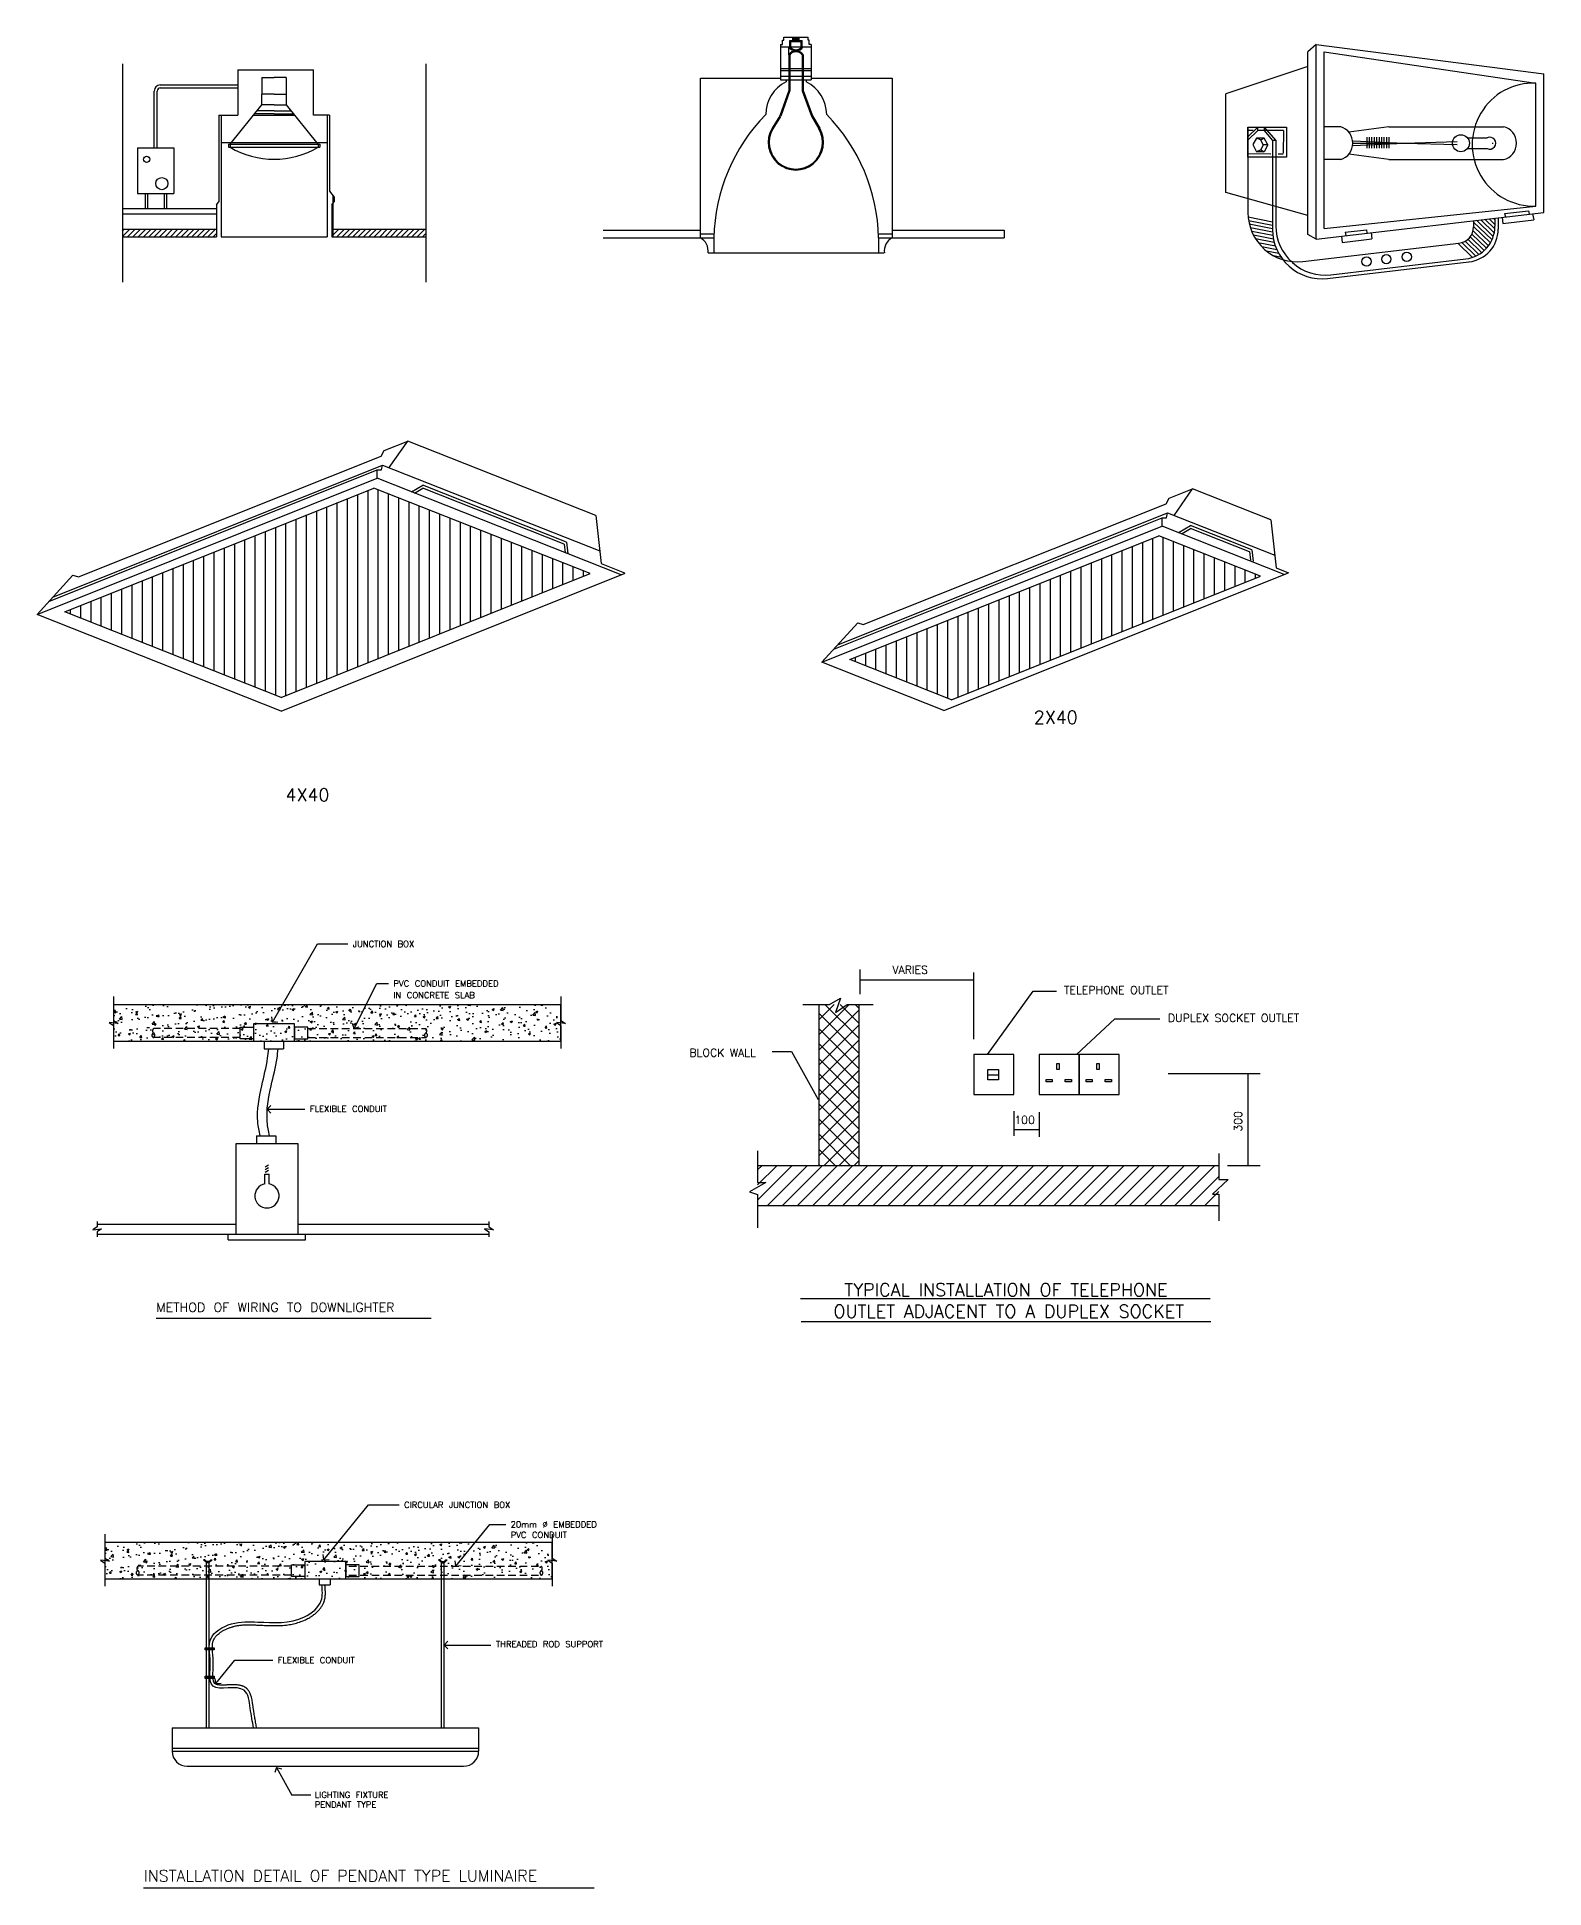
# Model space of a CAD drawing. Extents: x -199482 to -112389, y 75790 to 136754.
# Drawn here: x -199482 to -149841, y 75790 to 136754 of the extents above; entities that cross this region are included whole.
import ezdxf
from ezdxf.enums import TextEntityAlignment as Align

# ---------------------------------------------------------------- set-up
doc = ezdxf.new("R2010")
doc.units = 0
doc.header["$LTSCALE"] = 1000
doc.header["$MEASUREMENT"] = 0
doc.linetypes.add('HIDDEN', pattern=[0.375, 0.25, -0.125])
doc.linetypes.add('USTATION2', pattern=[1, 0.75, -0.25])
doc.layers.get('0').update_dxf_attribs({"linetype": 'CONTINUOUS'})
for name, color, linetype in [('BORDER', 4, 'CONTINUOUS'), ('DOOR-NO', 5, 'CONTINUOUS'), ('LIGH', 3, 'CONTINUOUS')]:
    doc.layers.add(name, color=color, linetype=linetype)
doc.styles.add('ROMANS', font='ROMANS.shx', dxfattribs={"height": 200})
doc.styles.get("Standard").update_dxf_attribs({"font": 'TXT.shx', "height": 200})

# ---------------------------------------------------------------- blocks, each defined once
blk = doc.blocks.new('*X2')
at = {"color": 0}
for p, q in [((61.25, 37.208), (61.492, 37.45)), ((61.25, 37.385), (61.315, 37.45)), ((61.418, 37.2), (61.668, 37.45)), ((61.595, 37.2), (61.845, 37.45)), ((61.772, 37.2), (62.022, 37.45)), ((61.949, 37.2), (62.199, 37.45)), ((62.126, 37.2), (62.376, 37.45)), ((62.302, 37.2), (62.552, 37.45)), ((62.479, 37.2), (62.729, 37.45)), ((62.656, 37.2), (62.906, 37.45)), ((62.833, 37.2), (63.083, 37.45)), ((63.009, 37.2), (63.259, 37.45)), ((63.186, 37.2), (63.436, 37.45)), ((63.363, 37.2), (63.613, 37.45)), ((63.54, 37.2), (63.79, 37.45)), ((63.717, 37.2), (63.967, 37.45)), ((63.893, 37.2), (64.143, 37.45)), ((64.07, 37.2), (64.32, 37.45)), ((64.247, 37.2), (64.35, 37.303))]:
    blk.add_line(p, q, dxfattribs=at)
blk = doc.blocks.new('*X1')
at = {"color": 0}
for p, q in [((68.188, 37.252), (68.386, 37.45)), ((68.188, 37.428), (68.209, 37.45)), ((68.313, 37.2), (68.563, 37.45)), ((68.489, 37.2), (68.739, 37.45)), ((68.666, 37.2), (68.916, 37.45)), ((68.843, 37.2), (69.093, 37.45)), ((69.02, 37.2), (69.27, 37.45)), ((69.197, 37.2), (69.447, 37.45)), ((69.373, 37.2), (69.623, 37.45)), ((69.55, 37.2), (69.8, 37.45)), ((69.727, 37.2), (69.977, 37.45)), ((69.904, 37.2), (70.154, 37.45)), ((70.08, 37.2), (70.33, 37.45)), ((70.257, 37.2), (70.507, 37.45)), ((70.434, 37.2), (70.684, 37.45)), ((70.611, 37.2), (70.861, 37.45)), ((70.788, 37.2), (71.038, 37.45)), ((70.964, 37.2), (71.214, 37.45)), ((71.141, 37.2), (71.25, 37.309))]:
    blk.add_line(p, q, dxfattribs=at)

msp = doc.modelspace()

# ---------------------------------------------------------------- hatches: boundary and pattern name
at = {"layer": 'DOOR-NO'}
h = msp.add_hatch(dxfattribs=at)
h.set_pattern_fill('AR-CONC', color=11, scale=100, style=0)
h.set_pattern_definition([(50, (-48209, -1640), (717.2602, -62.7521), [75, -825]), (355, (-48209, -1640), (-138.7513, 752.192), [60, -660]), (100.4514, (-48149.25, -1645.25), (578.5094, 689.4395), [63.7402, -701.142]), (46.1842, (-48209, -1440), (1067.241, -165.519), [112.5, -1237.5]), (96.6356, (-48120.1, -1453.8), (934.663, 974.118), [95.61, -1051.713]), (351.1842, (-48209, -1440), (934.662, 974.1186), [90, -990]), (21, (-48109, -1490), (596.907, -402.6189), [75, -825]), (326, (-48109, -1490), (243.3153, 725.15), [60, -660]), (71.4514, (-48059.3, -1523.6), (840.2226, 322.5305), [63.7402, -701.142]), (37.5, (-48209.02, -1640.02), (12.15986, 332.89385), [0, -652, 0, -670, 0, -662.5]), (7.5, (-48209.02, -1640.02), (263.06954, 394.4117), [0, -382, 0, -637, 0, -252.5]), (327.5, (-48432.02, -1640.02), (533.82244, -22.55487), [0, -250, 0, -780, 0, -1035]), (317.5, (-48532, -1640), (583.1862, 100.105), [0, -325, 0, -518, 0, -735])])
h.paths.add_polyline_path([(-182224, 104881), (-196960, 104881), (-196960, 103678), (-182224, 103678)])
h = msp.add_hatch(dxfattribs=at)
h.set_pattern_fill('AR-CONC', color=11, scale=100, style=0)
h.set_pattern_definition([(50, (-48495.13, -19348.7), (717.2602, -62.7521), [75, -825]), (355, (-48495.1, -19348.7), (-138.7513, 752.192), [60, -660]), (100.4514, (-48435.36, -19353.9), (578.5094, 689.4395), [63.7402, -701.142]), (46.1842, (-48495.1, -19148.7), (1067.241, -165.519), [112.5, -1237.5]), (96.6356, (-48406.2, -19162.5), (934.663, 974.118), [95.61, -1051.713]), (351.1842, (-48495.1, -19148.7), (934.662, 974.1186), [90, -990]), (21, (-48395.13, -19198.7), (596.907, -402.6189), [75, -825]), (326, (-48395.1, -19198.7), (243.3153, 725.15), [60, -660]), (71.4514, (-48345.4, -19232.25), (840.2226, 322.5305), [63.7402, -701.142]), (37.5, (-48495.13, -19348.7), (12.15986, 332.89385), [0, -652, 0, -670, 0, -662.5]), (7.5, (-48495.13, -19348.7), (263.06954, 394.4117), [0, -382, 0, -637, 0, -252.5]), (327.5, (-48718.13, -19348.7), (533.82244, -22.55487), [0, -250, 0, -780, 0, -1035]), (317.5, (-48818.13, -19348.7), (583.1862, 100.105), [0, -325, 0, -518, 0, -735])])
h.paths.add_polyline_path([(-182510, 87172), (-197246, 87172), (-197246, 85970), (-182510, 85970)])

# ---------------------------------------------------------------- linework, layer by layer
at = {"layer": 'BORDER'}
for p, q in [((-193942, 83665), (-193651, 83665)), ((-193942, 82726), (-193651, 82726))]:
    msp.add_line(p, q, dxfattribs=at)
for points in [[(-193942, 83700), (-193651, 83700), (-193651, 83631), (-193941, 83631)], [(-193942, 82761), (-193651, 82761), (-193651, 82692), (-193941, 82692)]]:
    msp.add_lwpolyline(points, close=True, dxfattribs=at)
at = {"layer": 'BORDER', "color": 3}
for points, knots in [([(-192132, 100566), (-192167, 100717), (-192270, 101262), (-192114, 102133), (-191901, 102915), (-191860, 103325), (-191851, 103428)], [1102.685337, 1102.685337, 1102.685337, 1102.685337, 1567.291334, 2765.832687, 3693.029636, 4002.041613, 4002.041613, 4002.041613, 4002.041613]), ([(-191821, 100566), (-191856, 100717), (-191959, 101262), (-191803, 102133), (-191590, 102915), (-191549, 103325), (-191540, 103428)], [1102.685337, 1102.685337, 1102.685337, 1102.685337, 1567.291334, 2765.832687, 3693.029636, 4002.041613, 4002.041613, 4002.041613, 4002.041613]), ([(-192251, 81084), (-192261, 81139), (-192271, 81194), (-192292, 81305), (-192302, 81362), (-192321, 81476), (-192331, 81534), (-192342, 81612), (-192345, 81629), (-192349, 81657), (-192351, 81669), (-192354, 81690), (-192355, 81699), (-192357, 81714), (-192358, 81720), (-192360, 81733), (-192361, 81742), (-192363, 81760), (-192364, 81768), (-192368, 81795), (-192370, 81813), (-192376, 81857), (-192380, 81884), (-192389, 81938), (-192393, 81965), (-192404, 82019), (-192410, 82045), (-192423, 82092), (-192429, 82113), (-192443, 82154), (-192450, 82174), (-192466, 82210), (-192473, 82226), (-192490, 82257), (-192499, 82272), (-192517, 82298), (-192526, 82310), (-192545, 82332), (-192556, 82343), (-192571, 82358), (-192576, 82363), (-192587, 82372), (-192592, 82376), (-192599, 82382), (-192601, 82383), (-192605, 82386), (-192607, 82388), (-192614, 82392), (-192618, 82395), (-192630, 82403), (-192639, 82408), (-192661, 82420), (-192674, 82426), (-192701, 82437), (-192714, 82442), (-192742, 82451), (-192756, 82455), (-192784, 82462), (-192798, 82465), (-192827, 82470), (-192841, 82472), (-192878, 82476), (-192900, 82478), (-192944, 82481), (-192967, 82482), (-193012, 82483), (-193035, 82482), (-193080, 82482), (-193102, 82481), (-193147, 82479), (-193169, 82478), (-193213, 82476), (-193235, 82475), (-193278, 82474), (-193299, 82473), (-193340, 82472), (-193360, 82471), (-193398, 82471), (-193417, 82472), (-193453, 82473), (-193470, 82475), (-193499, 82478), (-193511, 82479), (-193534, 82483), (-193544, 82486), (-193562, 82490), (-193569, 82492), (-193583, 82497), (-193589, 82500), (-193599, 82505), (-193603, 82507), (-193611, 82512), (-193614, 82514), (-193618, 82517), (-193619, 82517), (-193620, 82519), (-193621, 82519), (-193622, 82520), (-193623, 82521), (-193625, 82523), (-193626, 82524), (-193630, 82528), (-193632, 82531), (-193637, 82537), (-193640, 82541), (-193645, 82549), (-193647, 82553), (-193652, 82562), (-193654, 82567), (-193659, 82578), (-193661, 82583), (-193665, 82595), (-193667, 82602), (-193671, 82619), (-193673, 82630), (-193678, 82654), (-193679, 82666), (-193682, 82692), (-193684, 82706), (-193685, 82735), (-193686, 82750), (-193687, 82780), (-193687, 82796), (-193687, 82837), (-193687, 82862), (-193685, 82914), (-193684, 82941), (-193682, 82995), (-193681, 83022), (-193679, 83078), (-193678, 83106), (-193676, 83163), (-193676, 83191), (-193676, 83229), (-193676, 83238), (-193677, 83257), (-193677, 83267), (-193678, 83295), (-193679, 83313), (-193682, 83368), (-193685, 83404), (-193690, 83472), (-193693, 83506), (-193699, 83571), (-193701, 83602), (-193705, 83657), (-193706, 83682), (-193707, 83729), (-193706, 83752), (-193705, 83791), (-193703, 83809), (-193699, 83842), (-193697, 83858), (-193690, 83889), (-193686, 83904), (-193680, 83924), (-193678, 83929), (-193674, 83939), (-193672, 83944), (-193669, 83952), (-193668, 83954), (-193666, 83958), (-193665, 83961), (-193662, 83967), (-193660, 83972), (-193653, 83985), (-193648, 83994), (-193634, 84018), (-193624, 84033), (-193601, 84062), (-193589, 84077), (-193562, 84105), (-193548, 84119), (-193518, 84147), (-193502, 84161), (-193468, 84187), (-193451, 84200), (-193405, 84232), (-193376, 84250), (-193315, 84284), (-193284, 84300), (-193220, 84330), (-193187, 84344), (-193122, 84369), (-193088, 84380), (-193043, 84394), (-193030, 84397), (-193005, 84404), (-192993, 84407), (-192956, 84417), (-192931, 84422), (-192861, 84435), (-192816, 84442), (-192726, 84452), (-192680, 84455), (-192590, 84459), (-192544, 84460), (-192452, 84459), (-192406, 84458), (-192313, 84455), (-192266, 84452), (-192199, 84449), (-192180, 84448), (-192142, 84446), (-192123, 84445), (-192065, 84442), (-192026, 84440), (-191909, 84435), (-191830, 84432), (-191670, 84429), (-191590, 84430), (-191430, 84436), (-191349, 84442), (-191205, 84459), (-191141, 84469), (-191013, 84495), (-190949, 84511), (-190823, 84549), (-190760, 84572), (-190677, 84608), (-190657, 84617), (-190614, 84638), (-190590, 84650), (-190543, 84675), (-190520, 84688), (-190460, 84724), (-190423, 84748), (-190352, 84799), (-190318, 84826), (-190253, 84883), (-190222, 84913), (-190172, 84969), (-190151, 84994), (-190114, 85046), (-190096, 85073), (-190065, 85129), (-190051, 85158), (-190034, 85198), (-190030, 85208), (-190025, 85224), (-190023, 85229), (-190020, 85239), (-190018, 85244), (-190014, 85259), (-190011, 85270), (-190003, 85303), (-189998, 85326), (-189991, 85373), (-189988, 85396), (-189985, 85442), (-189983, 85466), (-189983, 85512), (-189983, 85535), (-189984, 85581), (-189985, 85604), (-189988, 85659), (-189990, 85690), (-189995, 85742), (-189997, 85763), (-189998, 85783)], [0, 0, 0, 0, 176.751901, 176.751901, 353.503802, 353.503802, 530.255703, 530.255703, 580.334815, 580.334815, 612.895756, 612.895756, 640.293756, 640.293756, 655.044846, 655.044846, 679.136373, 679.136373, 703.227899, 703.227899, 751.410952, 751.410952, 822.07088, 822.07088, 892.730809, 892.730809, 963.390738, 963.390738, 1019.757186, 1019.757186, 1076.123635, 1076.123635, 1121.728136, 1121.728136, 1167.332637, 1167.332637, 1205.171382, 1205.171382, 1243.010127, 1243.010127, 1260.103682, 1260.103682, 1276.677244, 1276.677244, 1282.969067, 1282.969067, 1289.26089, 1289.26089, 1301.844537, 1301.844537, 1327.011829, 1327.011829, 1364.145237, 1364.145237, 1401.278645, 1401.278645, 1438.412053, 1438.412053, 1475.545461, 1475.545461, 1512.678869, 1512.678869, 1569.233576, 1569.233576, 1625.788282, 1625.788282, 1682.342989, 1682.342989, 1738.897696, 1738.897696, 1795.452403, 1795.452403, 1852.007109, 1852.007109, 1908.561816, 1908.561816, 1965.116523, 1965.116523, 2021.671229, 2021.671229, 2078.225936, 2078.225936, 2123.689457, 2123.689457, 2169.152978, 2169.152978, 2205.919729, 2205.919729, 2242.686481, 2242.686481, 2273.075056, 2273.075056, 2303.463631, 2303.463631, 2311.188759, 2311.188759, 2318.170369, 2318.170369, 2325.151979, 2325.151979, 2339.1152, 2339.1152, 2369.345451, 2369.345451, 2399.575703, 2399.575703, 2429.805955, 2429.805955, 2460.036206, 2460.036206, 2490.266458, 2490.266458, 2520.49671, 2520.49671, 2566.38835, 2566.38835, 2612.27999, 2612.27999, 2658.171629, 2658.171629, 2704.063269, 2704.063269, 2749.954909, 2749.954909, 2819.34189, 2819.34189, 2888.728871, 2888.728871, 2958.115851, 2958.115851, 3027.502832, 3027.502832, 3096.889813, 3096.889813, 3120.268431, 3120.268431, 3143.647048, 3143.647048, 3190.404283, 3190.404283, 3283.918753, 3283.918753, 3377.433222, 3377.433222, 3470.947692, 3470.947692, 3548.954135, 3548.954135, 3626.960578, 3626.960578, 3690.76005, 3690.76005, 3754.559522, 3754.559522, 3818.358995, 3818.358995, 3841.185893, 3841.185893, 3864.046138, 3864.046138, 3874.324134, 3874.324134, 3884.60213, 3884.60213, 3905.158123, 3905.158123, 3946.270108, 3946.270108, 4015.063769, 4015.063769, 4083.857431, 4083.857431, 4152.651093, 4152.651093, 4221.444755, 4221.444755, 4290.238417, 4290.238417, 4394.150068, 4394.150068, 4498.061718, 4498.061718, 4601.973369, 4601.973369, 4705.88502, 4705.88502, 4745.344366, 4745.344366, 4784.803712, 4784.803712, 4863.722405, 4863.722405, 5006.857723, 5006.857723, 5149.993042, 5149.993042, 5293.128361, 5293.128361, 5436.26368, 5436.26368, 5579.398998, 5579.398998, 5636.72629, 5636.72629, 5694.053581, 5694.053581, 5808.708163, 5808.708163, 6041.118854, 6041.118854, 6273.529544, 6273.529544, 6505.940235, 6505.940235, 6691.105946, 6691.105946, 6876.271657, 6876.271657, 7061.437368, 7061.437368, 7121.041383, 7121.041383, 7191.781571, 7191.781571, 7262.52176, 7262.52176, 7377.341851, 7377.341851, 7492.161942, 7492.161942, 7606.982033, 7606.982033, 7692.688331, 7692.688331, 7778.394629, 7778.394629, 7864.100927, 7864.100927, 7893.748591, 7893.748591, 7907.942627, 7907.942627, 7922.136664, 7922.136664, 7950.524737, 7950.524737, 8014.475788, 8014.475788, 8078.426839, 8078.426839, 8142.377889, 8142.377889, 8206.32894, 8206.32894, 8270.279991, 8270.279991, 8359.011261, 8359.011261, 8417.693089, 8417.693089, 8417.693089, 8417.693089])]:
    msp.add_open_spline(points, degree=3, knots=knots, dxfattribs=at)
msp.add_spline([(-192349, 81066), (-192458, 81712), (-192659, 82302), (-193683, 82441), (-193776, 83232), (-193761, 83991), (-193078, 84488), (-192209, 84550), (-190673, 84720), (-190119, 85259), (-190098, 85774)], degree=3, dxfattribs=at)
at = {"layer": 'DOOR-NO', "color": 11}
for p, q in [((-195031, 80398), (-184934, 80398)), ((-195031, 80298), (-184934, 80298))]:
    msp.add_line(p, q, dxfattribs=at)
at = {"layer": 'LIGH', "color": 4, "linetype": 'Continuous'}
for p, q in [((-174923, 136649), (-174883, 136649)), ((-174923, 136512), (-174923, 136649)), ((-174883, 136649), (-174883, 136754)), ((-174883, 136754), (-174083, 136754)), ((-174686, 136436), (-174686, 136640)), ((-174686, 136640), (-174280, 136640)), ((-174655, 136436), (-174655, 136608)), ((-174655, 136608), (-174312, 136608)), ((-174588, 136640), (-174588, 136715)), ((-174588, 136715), (-174380, 136715)), ((-174556, 136640), (-174556, 136683)), ((-174556, 136683), (-174412, 136683)), ((-174412, 136640), (-174412, 136683)), ((-174380, 136640), (-174380, 136715)), ((-174312, 136436), (-174312, 136608)), ((-174280, 136436), (-174280, 136640)), ((-174083, 136649), (-174083, 136754)), ((-174043, 136649), (-174083, 136649)), ((-174043, 136512), (-174043, 136649)), ((-174990, 136512), (-174990, 135339)), ((-174990, 136512), (-174923, 136512)), ((-174990, 136436), (-173976, 136436)), ((-174718, 136173), (-174718, 136436)), ((-174718, 136173), (-174718, 134993)), ((-174686, 136163), (-174686, 134988)), ((-174280, 136163), (-174280, 134987)), ((-174249, 136173), (-174249, 134993)), ((-173976, 136512), (-174043, 136512)), ((-173976, 136512), (-173976, 136436)), ((-173976, 136436), (-173976, 135339)), ((-157348, 136513), (-157618, 136270)), ((-157618, 130246), (-157618, 136270)), ((-157348, 130099), (-157348, 136513)), ((-157348, 136513), (-149841, 135538)), ((-157078, 130452), (-157078, 136270)), ((-157078, 136270), (-150111, 135238)), ((-196671, 135876), (-196671, 128676)), ((-192871, 135676), (-190371, 135676)), ((-192871, 135676), (-192871, 134176)), ((-192071, 135426), (-192071, 134876)), ((-192071, 135426), (-191671, 135426)), ((-191271, 135426), (-191671, 135426)), ((-191271, 135426), (-191271, 134876)), ((-190371, 134176), (-190371, 135676)), ((-186671, 135876), (-186671, 128676)), ((-177630, 130145), (-177630, 135404)), ((-177630, 135404), (-174990, 135404)), ((-174990, 135719), (-173976, 135719)), ((-174990, 135656), (-173976, 135656)), ((-174990, 135466), (-173976, 135466)), ((-173976, 135404), (-171317, 135404)), ((-171317, 135404), (-171317, 130145)), ((-157618, 135785), (-160322, 134880)), ((-149841, 130978), (-149841, 135538)), ((-195621, 133101), (-195621, 134976)), ((-195521, 133101), (-195521, 134976)), ((-195421, 135176), (-192871, 135176)), ((-195421, 135076), (-192871, 135076)), ((-191671, 134876), (-192074, 134876)), ((-192074, 134526), (-192074, 134876)), ((-191671, 134876), (-191268, 134876)), ((-191268, 134526), (-191268, 134876)), ((-174718, 134993), (-175012, 134157)), ((-174990, 135339), (-173976, 135339)), ((-174686, 134988), (-174983, 134147)), ((-174806, 135339), (-174806, 135276)), ((-174280, 134987), (-173968, 134149)), ((-174249, 134993), (-173939, 134160)), ((-174141, 135339), (-174141, 135276)), ((-160322, 131636), (-160322, 134880)), ((-150111, 131186), (-150111, 135238)), ((-193496, 134176), (-193496, 131326)), ((-193496, 134176), (-192871, 134176)), ((-193421, 134176), (-193421, 130176)), ((-193121, 133226), (-192074, 134526)), ((-192356, 134176), (-190986, 134176)), ((-191671, 134226), (-192315, 134226)), ((-191671, 134326), (-192235, 134326)), ((-191671, 134526), (-192074, 134526)), ((-191671, 134526), (-191268, 134526)), ((-191671, 134326), (-191107, 134326)), ((-191671, 134226), (-191026, 134226)), ((-190221, 133226), (-191268, 134526)), ((-189846, 134176), (-190371, 134176)), ((-189921, 134176), (-189921, 130176)), ((-189846, 134176), (-189846, 131676)), ((-175012, 134157), (-175267, 133750)), ((-174986, 134141), (-175241, 133734)), ((-173966, 134145), (-173727, 133731)), ((-173939, 134160), (-173700, 133747)), ((-159267, 133784), (-159594, 133462)), ((-159594, 133784), (-159594, 130973)), ((-159267, 133676), (-159594, 133354)), ((-159267, 133676), (-159267, 133784)), ((-159051, 133676), (-159267, 133676)), ((-158675, 133354), (-159051, 133784)), ((-159051, 133676), (-159051, 133784)), ((-158783, 133354), (-159051, 133676)), ((-156537, 133799), (-157078, 133799)), ((-154950, 133799), (-156269, 133620)), ((-154950, 133799), (-151178, 133799)), ((-196171, 133101), (-194971, 133101)), ((-196171, 133101), (-196171, 131601)), ((-194971, 133101), (-194971, 131601)), ((-193421, 133276), (-189921, 133276)), ((-193171, 133226), (-190171, 133226)), ((-193171, 133226), (-193171, 133126)), ((-193171, 133126), (-190171, 133126)), ((-193121, 133226), (-193121, 133126)), ((-190221, 133226), (-190221, 133126)), ((-190171, 133226), (-190171, 133126)), ((-159445, 133427), (-159446, 133427)), ((-159314, 133427), (-159428, 133215)), ((-159428, 133215), (-159314, 132978)), ((-159053, 133427), (-159314, 133427)), ((-159173, 133366), (-159314, 133427)), ((-159173, 133039), (-159314, 132978)), ((-159053, 132978), (-159314, 132978)), ((-159173, 133366), (-159053, 133427)), ((-159090, 133203), (-159173, 133366)), ((-159090, 133203), (-159173, 133039)), ((-159173, 133039), (-159053, 132978)), ((-158938, 133202), (-159090, 133203)), ((-158938, 133202), (-159053, 133427)), ((-158938, 133202), (-159053, 132978)), ((-158783, 133354), (-158783, 130415)), ((-158783, 133354), (-158675, 133354)), ((-158675, 133354), (-158675, 130536)), ((-156127, 133340), (-154446, 133259)), ((-156127, 133178), (-154446, 133259)), ((-156127, 133259), (-154446, 133259)), ((-155680, 133451), (-155680, 133091)), ((-155599, 133451), (-155599, 133091)), ((-155518, 133451), (-155518, 133091)), ((-155437, 133451), (-155437, 133091)), ((-155356, 133451), (-155356, 133091)), ((-155275, 133451), (-155275, 133091)), ((-155193, 133451), (-155193, 133091)), ((-155112, 133451), (-155112, 133091)), ((-155031, 133451), (-155031, 133091)), ((-154950, 133451), (-154950, 133091)), ((-154446, 133259), (-152700, 133308)), ((-154446, 133259), (-152699, 133211)), ((-152345, 133079), (-151712, 133079)), ((-152336, 133433), (-151712, 133433)), ((-151544, 133259), (-151514, 133259)), ((-156537, 132717), (-157078, 132717)), ((-154950, 132717), (-156269, 132897)), ((-154950, 132717), (-151178, 132717)), ((-196671, 131101), (-193571, 131101)), ((-196171, 131601), (-194971, 131601)), ((-195921, 131601), (-195921, 131101)), ((-195846, 131601), (-195846, 131101)), ((-195296, 131601), (-195296, 131101)), ((-195221, 131601), (-195221, 131101)), ((-193571, 131226), (-193496, 131326)), ((-193571, 131226), (-193571, 130176)), ((-189846, 131676), (-189696, 131476)), ((-189771, 131226), (-189696, 131326)), ((-189771, 131226), (-189771, 130176)), ((-189771, 131226), (-189771, 130176)), ((-189771, 131226), (-189771, 130176)), ((-189733, 131526), (-189733, 130176)), ((-189696, 131476), (-189696, 131326)), ((-157618, 130876), (-160322, 131636)), ((-157078, 130452), (-150111, 131186)), ((-196671, 130926), (-193571, 130926)), ((-158783, 130655), (-159586, 130816)), ((-158783, 130545), (-159571, 130703)), ((-158783, 130435), (-159547, 130588)), ((-158780, 130324), (-159514, 130471)), ((-157348, 130099), (-149841, 130978)), ((-152160, 130707), (-152160, 130501)), ((-152160, 130659), (-151553, 130074)), ((-152160, 130509), (-151605, 129974)), ((-152065, 130718), (-151511, 130183)), ((-151926, 130734), (-151479, 130303)), ((-151787, 130751), (-151460, 130435)), ((-151648, 130767), (-151457, 130582)), ((-151509, 130783), (-151457, 130732)), ((-151457, 130789), (-151457, 130520)), ((-151349, 130802), (-151349, 130424)), ((-151218, 130814), (-151192, 130611)), ((-151192, 130611), (-150178, 130730)), ((-151140, 130940), (-150347, 131033)), ((-151140, 130940), (-151109, 130830)), ((-150347, 131033), (-150331, 130921)), ((-150214, 130933), (-150178, 130730)), ((-196671, 130426), (-193571, 130426)), ((-196671, 130176), (-193571, 130176)), ((-193421, 130176), (-189921, 130176)), ((-189771, 130426), (-186671, 130426)), ((-189771, 130176), (-186671, 130176)), ((-180831, 130398), (-177630, 130398)), ((-180831, 130145), (-177186, 130145)), ((-177630, 130272), (-177182, 130272)), ((-177186, 130145), (-177186, 129641)), ((-171765, 130272), (-171317, 130272)), ((-171761, 130145), (-171317, 130145)), ((-171761, 130145), (-171761, 129641)), ((-171317, 130398), (-167622, 130398)), ((-171317, 130145), (-167622, 130145)), ((-167622, 130398), (-167622, 130145)), ((-158770, 130212), (-159470, 130352)), ((-158752, 130098), (-159414, 130230)), ((-158724, 129982), (-159343, 130106)), ((-158687, 129864), (-159252, 129977)), ((-157783, 129362), (-152641, 129964)), ((-157348, 130099), (-157618, 130246)), ((-156508, 130198), (-156493, 129991)), ((-156493, 129991), (-155516, 130105)), ((-156386, 130326), (-155683, 130408)), ((-156386, 130326), (-156373, 130214)), ((-155683, 130408), (-155676, 130295)), ((-155533, 130316), (-155516, 130105)), ((-152680, 129960), (-152198, 129494)), ((-152548, 129983), (-152087, 129538)), ((-152440, 130028), (-151986, 129591)), ((-152349, 130091), (-151894, 129652)), ((-152274, 130169), (-151810, 129721)), ((-152216, 130262), (-151734, 129798)), ((-152160, 130359), (-151666, 129882)), ((-177376, 129641), (-171571, 129641)), ((-158638, 129744), (-159137, 129844)), ((-158576, 129622), (-158980, 129702)), ((-158497, 129496), (-158739, 129544)), ((-156972, 128804), (-152311, 129350)), ((-156858, 128926), (-152413, 129446)), ((-187885, 122573), (-187272, 123447)), ((-198958, 118308), (-188096, 122657)), ((-188129, 122494), (-188096, 122657)), ((-188096, 122657), (-180943, 119832)), ((-199088, 118166), (-188275, 122494)), ((-188276, 122219), (-188275, 122494)), ((-188275, 122494), (-188129, 122494)), ((-187150, 121773), (-186777, 121989)), ((-182043, 120114), (-186777, 121989)), ((-198568, 117825), (-188390, 121900)), ((-189592, 115746), (-189592, 121419)), ((-189254, 115881), (-189254, 121554)), ((-188916, 116017), (-188916, 121690)), ((-188578, 116152), (-188578, 121825)), ((-181265, 119079), (-188390, 121900)), ((-188240, 116287), (-188240, 121841)), ((-187902, 116423), (-187902, 121707)), ((-187564, 116558), (-187564, 121573)), ((-187226, 116693), (-187226, 121440)), ((-187050, 121733), (-186770, 121895)), ((-182121, 120054), (-186770, 121895)), ((-162028, 121000), (-161416, 121874)), ((-191281, 115070), (-191281, 120743)), ((-190943, 115205), (-190943, 120878)), ((-190605, 115340), (-190605, 121013)), ((-190268, 115476), (-190268, 121149)), ((-189930, 115611), (-189930, 121284)), ((-186888, 116828), (-186888, 121306)), ((-186550, 116964), (-186550, 121172)), ((-186213, 117099), (-186213, 121038)), ((-185875, 117234), (-185875, 120904)), ((-185537, 117369), (-185537, 120771)), ((-173231, 116593), (-162418, 120922)), ((-173101, 116736), (-162240, 121084)), ((-162420, 120646), (-162418, 120922)), ((-162418, 120922), (-162272, 120922)), ((-162272, 120922), (-162240, 121084)), ((-162240, 121084), (-158706, 119689)), ((-192633, 115475), (-192633, 120202)), ((-192295, 115342), (-192295, 120337)), ((-191957, 115208), (-191957, 120472)), ((-191619, 115074), (-191619, 120607)), ((-185199, 117505), (-185199, 120637)), ((-184861, 117640), (-184861, 120503)), ((-184523, 117775), (-184523, 120369)), ((-184185, 117911), (-184185, 120235)), ((-183847, 118046), (-183847, 120102)), ((-182043, 120114), (-181998, 119733)), ((-172712, 116253), (-162533, 120327)), ((-163059, 117444), (-163059, 120117)), ((-162721, 117580), (-162721, 120252)), ((-159177, 118999), (-162533, 120327)), ((-162383, 117715), (-162383, 120268)), ((-162046, 117850), (-162046, 120134)), ((-161863, 120446), (-161483, 120666)), ((-161763, 120407), (-161483, 120569)), ((-159463, 119867), (-161483, 120666)), ((-159541, 119800), (-161483, 120569)), ((-159463, 119867), (-160228, 120169)), ((-194323, 116144), (-194323, 119525)), ((-193985, 116011), (-193985, 119660)), ((-193647, 115877), (-193647, 119796)), ((-193309, 115743), (-193309, 119931)), ((-192971, 115609), (-192971, 120066)), ((-183509, 118181), (-183509, 119968)), ((-183171, 118316), (-183171, 119834)), ((-182833, 118452), (-182833, 119700)), ((-182495, 118587), (-182495, 119566)), ((-182121, 120054), (-182087, 119768)), ((-164411, 116903), (-164411, 119576)), ((-164073, 117038), (-164073, 119711)), ((-163735, 117174), (-163735, 119846)), ((-163397, 117309), (-163397, 119982)), ((-161708, 117985), (-161708, 120001)), ((-161370, 118121), (-161370, 119867)), ((-161032, 118256), (-161032, 119733)), ((-160694, 118391), (-160694, 119599)), ((-159541, 119807), (-159508, 119521)), ((-159463, 119867), (-159419, 119486)), ((-198298, 119033), (-198119, 118973)), ((-195674, 116680), (-195674, 118984)), ((-195336, 116546), (-195336, 119119)), ((-194998, 116412), (-194998, 119255)), ((-194661, 116278), (-194661, 119390)), ((-191444, 115005), (-181265, 119079)), ((-182157, 118722), (-182157, 119433)), ((-181820, 118857), (-181820, 119299)), ((-181482, 118993), (-181482, 119165)), ((-169356, 114924), (-159177, 118999)), ((-166101, 116227), (-166101, 118899)), ((-165763, 116362), (-165763, 119035)), ((-165425, 116497), (-165425, 119170)), ((-165087, 116633), (-165087, 119305)), ((-164749, 116768), (-164749, 119440)), ((-160356, 118527), (-160356, 119465)), ((-160018, 118662), (-160018, 119332)), ((-159680, 118797), (-159680, 119198)), ((-159342, 118932), (-159342, 119064)), ((-197364, 117348), (-197364, 118308)), ((-197026, 117215), (-197026, 118443)), ((-196688, 117081), (-196688, 118578)), ((-196350, 116947), (-196350, 118714)), ((-196012, 116813), (-196012, 118849)), ((-167452, 115686), (-167452, 118358)), ((-167114, 115821), (-167114, 118493)), ((-166776, 115956), (-166776, 118629)), ((-166439, 116091), (-166439, 118764)), ((-191444, 115005), (-198568, 117825)), ((-198378, 117750), (-198378, 117902)), ((-198040, 117616), (-198040, 118037)), ((-197702, 117482), (-197702, 118172)), ((-169142, 115009), (-169142, 117682)), ((-168804, 115145), (-168804, 117817)), ((-168466, 115280), (-168466, 117952)), ((-168128, 115415), (-168128, 118088)), ((-167790, 115550), (-167790, 118223)), ((-172441, 117461), (-172263, 117400)), ((-170494, 115374), (-170494, 117141)), ((-170156, 115240), (-170156, 117276)), ((-169818, 115107), (-169818, 117411)), ((-169480, 114973), (-169480, 117547)), ((-172183, 116043), (-172183, 116464)), ((-171845, 115909), (-171845, 116600)), ((-171507, 115776), (-171507, 116735)), ((-171169, 115642), (-171169, 116870)), ((-170831, 115508), (-170831, 117005)), ((-169356, 114924), (-172712, 116253)), ((-172521, 116177), (-172521, 116329)), ((-172365, 105231), (-172365, 106041)), ((-172365, 105703), (-168625, 105703)), ((-168625, 103750), (-168625, 105940)), ((-174260, 104892), (-173377, 104892)), ((-173731, 103885), (-172724, 104892)), ((-173731, 104892), (-173731, 99590)), ((-173731, 104382), (-173221, 104892)), ((-173731, 104879), (-173718, 104892)), ((-172414, 103779), (-173527, 104892)), ((-173377, 104892), (-173013, 105095)), ((-173013, 105095), (-173182, 104622)), ((-173182, 104622), (-172796, 104892)), ((-172414, 104276), (-173030, 104892)), ((-172796, 104892), (-171934, 104892)), ((-172414, 104773), (-172533, 104892)), ((-172414, 104892), (-172414, 99590)), ((-168169, 103244), (-166673, 105332)), ((-166673, 105332), (-165898, 105332)), ((-173731, 103388), (-172414, 104706)), ((-172414, 103282), (-173731, 104600)), ((-165244, 103244), (-163977, 104422)), ((-163977, 104422), (-162494, 104422)), ((-173731, 102891), (-172414, 104209)), ((-172414, 102785), (-173731, 104103)), ((-173731, 102394), (-172414, 103712)), ((-191994, 103428), (-191358, 103428)), ((-175268, 103342), (-174627, 103342)), ((-174627, 103342), (-173751, 101757)), ((-172414, 102288), (-173731, 103606)), ((-173731, 101897), (-172414, 103215)), ((-172414, 101791), (-173731, 103109)), ((-173731, 101400), (-172414, 102718)), ((-172414, 101294), (-173731, 102612)), ((-168160, 102577), (-167814, 102577)), ((-162224, 102619), (-159191, 102619)), ((-159596, 102619), (-159596, 99590)), ((-173731, 100903), (-172414, 102221)), ((-172414, 100797), (-173731, 102115)), ((-191898, 101436), (-191778, 101563)), ((-191898, 101436), (-190658, 101436)), ((-191898, 101436), (-191778, 101309)), ((-173731, 100406), (-172414, 101724)), ((-172414, 100300), (-173731, 101618)), ((-173731, 99909), (-172414, 101227)), ((-167307, 101372), (-167307, 100562)), ((-166468, 101348), (-166468, 100528)), ((-172414, 99803), (-173731, 101121)), ((-172697, 99590), (-173731, 100624)), ((-173554, 99590), (-172414, 100730)), ((-167307, 100777), (-166468, 100777)), ((-192250, 100315), (-191614, 100315)), ((-175744, 100067), (-175744, 99021)), ((-173194, 99590), (-173731, 100127)), ((-173057, 99590), (-172414, 100233)), ((-175744, 99590), (-160548, 99590)), ((-175744, 98447), (-174601, 99590)), ((-175744, 98944), (-175098, 99590)), ((-175744, 99441), (-175595, 99590)), ((-175422, 98272), (-174104, 99590)), ((-174925, 98272), (-173607, 99590)), ((-174428, 98272), (-173110, 99590)), ((-173931, 98272), (-172613, 99590)), ((-173691, 99590), (-173731, 99630)), ((-173434, 98272), (-172116, 99590)), ((-172937, 98272), (-171619, 99590)), ((-172560, 99590), (-172414, 99736)), ((-172440, 98272), (-171122, 99590)), ((-171943, 98272), (-170625, 99590)), ((-171446, 98272), (-170128, 99590)), ((-170949, 98272), (-169631, 99590)), ((-170452, 98272), (-169134, 99590)), ((-169955, 98272), (-168637, 99590)), ((-169458, 98272), (-168140, 99590)), ((-168961, 98272), (-167643, 99590)), ((-168464, 98272), (-167146, 99590)), ((-167967, 98272), (-166649, 99590)), ((-167470, 98272), (-166152, 99590)), ((-166973, 98272), (-165655, 99590)), ((-166476, 98272), (-165158, 99590)), ((-165979, 98272), (-164661, 99590)), ((-165482, 98272), (-164164, 99590)), ((-164985, 98272), (-163667, 99590)), ((-164488, 98272), (-163170, 99590)), ((-163991, 98272), (-162673, 99590)), ((-163494, 98272), (-162176, 99590)), ((-162997, 98272), (-161679, 99590)), ((-162500, 98272), (-161182, 99590)), ((-162003, 98272), (-160685, 99590)), ((-160548, 99976), (-160548, 99128)), ((-160270, 99590), (-159191, 99590)), ((-175474, 99021), (-176014, 98717)), ((-175744, 99021), (-175474, 99021)), ((-161506, 98272), (-160548, 99229)), ((-160249, 99128), (-160762, 98638)), ((-160548, 99128), (-160249, 99128)), ((-176014, 98717), (-175744, 98636)), ((-175744, 98636), (-175744, 97536)), ((-175744, 98272), (-160548, 98272)), ((-161009, 98272), (-160548, 98732)), ((-160762, 98638), (-160548, 98638)), ((-160548, 98638), (-160548, 97768)), ((-193893, 86499), (-193998, 86600)), ((-193951, 86600), (-193998, 86600)), ((-193897, 86548), (-193951, 86600)), ((-193817, 86499), (-193712, 86600)), ((-193813, 86548), (-193758, 86600)), ((-193758, 86600), (-193712, 86600)), ((-186207, 86600), (-186254, 86600)), ((-186148, 86499), (-186254, 86600)), ((-186153, 86548), (-186207, 86600)), ((-186073, 86499), (-185967, 86600)), ((-186068, 86548), (-186014, 86600)), ((-186014, 86600), (-185967, 86600)), ((-193813, 86548), (-193897, 86548)), ((-193897, 81066), (-193897, 86499)), ((-193817, 86499), (-193893, 86499)), ((-193813, 81066), (-193813, 86499)), ((-186153, 86548), (-186068, 86548)), ((-186153, 81066), (-186153, 86499)), ((-186148, 86499), (-186073, 86499)), ((-186068, 81066), (-186068, 86499)), ((-190187, 85774), (-189820, 85774)), ((-195031, 81066), (-195031, 80298)), ((-195031, 81066), (-184934, 81066)), ((-184934, 81066), (-184934, 80298)), ((-194531, 79798), (-185434, 79798))]:
    msp.add_line(p, q, dxfattribs=at)
at = {"layer": 'LIGH', "color": 4, "linetype": 'USTATION2'}
for p, q in [((-158418, 133676), (-159594, 133673)), ((-158418, 133676), (-158428, 132902)), ((-159594, 132916), (-158428, 132902))]:
    msp.add_line(p, q, dxfattribs=at)
at = {"layer": 'LIGH', "color": 11, "linetype": 'Continuous'}
for p, q in [((-191725, 104306), (-190247, 106886)), ((-190247, 106886), (-189240, 106886)), ((-189034, 104102), (-188289, 105583)), ((-188289, 105583), (-187904, 105583)), ((-191725, 104306), (-191748, 104479)), ((-191725, 104306), (-191551, 104319)), ((-189034, 104102), (-189094, 104267)), ((-189034, 104102), (-188867, 104152)), ((-190037, 86597), (-188559, 88411)), ((-188559, 88411), (-187552, 88411)), ((-185682, 86393), (-184564, 87765)), ((-184564, 87765), (-184042, 87765)), ((-190037, 86597), (-190060, 86771)), ((-190037, 86597), (-189863, 86610)), ((-185682, 86393), (-185705, 86567)), ((-185682, 86393), (-185508, 86406)), ((-186074, 83790), (-185954, 83917)), ((-186074, 83790), (-185954, 83664)), ((-186074, 83790), (-184535, 83790)), ((-193595, 82520), (-192963, 83296)), ((-192963, 83296), (-191717, 83296)), ((-193595, 82520), (-193618, 82693)), ((-193595, 82520), (-193421, 82533)), ((-191592, 79759), (-191644, 79593)), ((-191592, 79759), (-191085, 78844)), ((-191592, 79759), (-191422, 79716)), ((-190467, 78844), (-191085, 78844))]:
    msp.add_line(p, q, dxfattribs=at)
at = {"layer": 'LIGH', "color": 4, "linetype": 'Continuous'}
for points in [[(-188043, 123139), (-187272, 123447)], [(-181077, 120994), (-187272, 123447)], [(-198119, 118973), (-188145, 122949)], [(-188145, 122949), (-188043, 123139)], [(-199482, 117733), (-188276, 122219)], [(-180238, 119036), (-188276, 122219)], [(-172263, 117400), (-162288, 121376)], [(-162288, 121376), (-162186, 121566)], [(-162186, 121566), (-161416, 121874)], [(-158840, 120855), (-161416, 121874)], [(-181077, 120994), (-180895, 119410)], [(-158841, 120856), (-158976, 120910)], [(-158841, 120856), (-158658, 119272)], [(-173625, 116160), (-162420, 120646)], [(-158400, 119054), (-162420, 120646)], [(-199482, 117733), (-198298, 119033)], [(-191443, 114550), (-180103, 119090)], [(-180895, 119410), (-180132, 119102)], [(-169606, 114568), (-158259, 119111)], [(-158658, 119272), (-158259, 119111)], [(-191443, 114550), (-199482, 117733)], [(-173625, 116160), (-172441, 117461)], [(-169606, 114568), (-173625, 116160)], [(-196960, 105151), (-196960, 104363), (-196813, 104265), (-197107, 104291), (-196960, 104192), (-196960, 103441)], [(-182224, 105151), (-182224, 104363), (-182077, 104265), (-182371, 104291), (-182224, 104192), (-182224, 103441)], [(-196960, 103678), (-187819, 103678)], [(-191994, 103678), (-191994, 103428)], [(-191994, 103678), (-191358, 103678)], [(-191358, 103678), (-191358, 103428)], [(-192923, 97322), (-192923, 100315)], [(-192923, 100315), (-190891, 100315)], [(-192250, 100566), (-192250, 100315)], [(-192250, 100566), (-191614, 100566)], [(-191614, 100566), (-191614, 100315)], [(-190891, 100315), (-190891, 97322)], [(-191970, 99543), (-191856, 99609)], [(-191970, 99452), (-191856, 99518)], [(-191970, 99367), (-191856, 99433)], [(-191975, 98981), (-191975, 99296)], [(-191975, 99296), (-191839, 99296)], [(-191839, 98981), (-191839, 99296)], [(-197501, 97741), (-197501, 97569), (-197648, 97472), (-197353, 97497), (-197501, 97399), (-197501, 97238)], [(-197501, 97659), (-192923, 97659)], [(-190891, 97659), (-184596, 97659)], [(-184596, 97741), (-184596, 97569), (-184449, 97472), (-184744, 97497), (-184596, 97399), (-184596, 97238)], [(-197501, 97322), (-184596, 97322)], [(-193189, 97133), (-193189, 97322)], [(-193189, 97133), (-190638, 97133)], [(-190638, 97133), (-190638, 97322)], [(-174334, 95204), (-160838, 95204)], [(-195556, 94559), (-186496, 94559)], [(-174312, 94448), (-160816, 94448)], [(-197246, 87442), (-197246, 86654), (-197099, 86557), (-197393, 86582), (-197246, 86484), (-197246, 85733)], [(-182510, 87442), (-182510, 86654), (-182363, 86557), (-182657, 86582), (-182510, 86484), (-182510, 85733)], [(-190187, 85970), (-190187, 85774)], [(-190187, 85970), (-189820, 85970)], [(-189820, 85970), (-189820, 85774)], [(-195970, 75790), (-181126, 75790)]]:
    msp.add_lwpolyline(points, dxfattribs=at)
msp.add_lwpolyline([(-182224, 104881), (-196960, 104881), (-196960, 103678), (-182224, 103678)], close=True, dxfattribs=at)
at = {"layer": 'LIGH', "color": 4, "linetype": 'HIDDEN'}
for points in [[(-195638, 103950, 0.846165), (-195636, 103803)], [(-195636, 104094, 0.577452), (-195638, 103950)], [(-195638, 103950, -0.507638), (-195636, 103803)], [(-186680, 103950, 0.507638), (-186682, 103803)], [(-186682, 104094, -0.577452), (-186680, 103950)], [(-186680, 103950, -0.846165), (-186682, 103803)], [(-196155, 86241, 0.846165), (-196153, 86095)], [(-196153, 86385, 0.577452), (-196155, 86241)], [(-196155, 86241, -0.507638), (-196153, 86095)], [(-182877, 86241, 0.507638), (-182879, 86095)], [(-182879, 86385, -0.577452), (-182877, 86241)], [(-182877, 86241, -0.846165), (-182879, 86095)]]:
    msp.add_lwpolyline(points, format="xyb", dxfattribs=at)
for points in [[(-192788, 104094), (-195636, 104094)], [(-192788, 103803), (-195636, 103803)], [(-190563, 104094), (-186682, 104094)], [(-190563, 103803), (-186682, 103803)], [(-191100, 86385), (-196153, 86385)], [(-191100, 86095), (-196153, 86095)], [(-189207, 86385), (-182879, 86385)], [(-189207, 86095), (-182879, 86095)]]:
    msp.add_lwpolyline(points, dxfattribs=at)
at = {"layer": 'LIGH', "color": 4, "linetype": 'Continuous'}
msp.add_lwpolyline([(-191975, 98980, 11.639613), (-191839, 98980)], format="xyb", dxfattribs=at)
at = {"layer": 'LIGH', "color": 2, "linetype": 'Continuous'}
msp.add_lwpolyline([(-182510, 87172), (-197246, 87172), (-197246, 85970), (-182510, 85970)], close=True, dxfattribs=at)
at = {"layer": 'LIGH', "color": 4, "linetype": 'Continuous'}
for centre, radius in [((-152578, 133256), 279), ((-195871, 132726), 100), ((-195371, 131926), 200), ((-155685, 129360), 152), ((-155035, 129438), 152), ((-154361, 129515), 152)]:
    msp.add_circle(centre, radius, dxfattribs=at)
for centre, radius, start, end in [((-174483, 136581), 281, 210.90773, 329.09227), ((-174483, 136019), 281, 33.25924, 146.74076), ((-174483, 136581), 249, 215.37779, 324.62221), ((-174483, 136019), 249, 35.37779, 144.62221), ((-195421, 134976), 200, 90, 180), ((-195421, 134976), 100, 90, 180), ((-174273, 134195), 1205, 116.27357, 179.88166), ((-174674, 134195), 1205, 0.11834, 63.72643), ((-150179, 133212), 2027, 88.07032, 271.92968), ((-171225, 130019), 5963, 135.50294, 178.78787), ((-177722, 130019), 5963, 1.21213, 44.49706), ((-174485, 133285), 911, 149.26531, 30.50505), ((-174485, 133285), 879, 149.26531, 30.50505), ((-156704, 133258), 566, 287.22211, 72.77789), ((-151299, 133258), 554, 282.61365, 77.38636), ((-191671, 135554), 2828, 239.15568, 300.84432), ((-151628, 133256), 196, 244.63426, 115.36574), ((-157972, 130973), 1622, 180, 276.67848), ((-157053, 130536), 1622, 180, 276.88148), ((-152701, 130501), 541, 276.27592, 0), ((-152538, 130520), 1081, 276.67866, 0), ((-177899, 129693), 526, 354.31156, 59.12962), ((-171047, 129693), 526, 120.87037, 185.68845), ((-157161, 130415), 1622, 180, 276.6784), ((-152430, 130424), 1081, 276.32592, 0), ((-194531, 80298), 500, 180, 270), ((-185434, 80298), 500, 270, 0)]:
    msp.add_arc(centre, radius, start, end, dxfattribs=at)
for points in [[(-158322, 133784), (-158322, 132793), (-159594, 132793), (-159594, 133784)], [(-191001, 104250), (-192351, 104250), (-192351, 103678), (-191001, 103678)], [(-192351, 103753), (-192788, 103753), (-192788, 104144), (-192351, 104144)], [(-191001, 103753), (-190563, 103753), (-190563, 104144), (-191001, 104144)], [(-168625, 101926), (-167307, 101926), (-167307, 103244), (-168625, 103244)], [(-166468, 101926), (-165150, 101926), (-165150, 103244), (-166468, 103244)], [(-165150, 101926), (-163833, 101926), (-163833, 103244), (-165150, 103244)], [(-168160, 102751), (-167814, 102751), (-167814, 102404), (-168160, 102404)], [(-165890, 102746), (-165890, 102948), (-165814, 102948), (-165814, 102746)], [(-164572, 102746), (-164572, 102948), (-164496, 102948), (-164496, 102746)], [(-166244, 102417), (-166042, 102417), (-166042, 102341), (-166244, 102341)], [(-165612, 102417), (-165410, 102417), (-165410, 102341), (-165612, 102341)], [(-164926, 102417), (-164724, 102417), (-164724, 102341), (-164926, 102341)], [(-164294, 102417), (-164092, 102417), (-164092, 102341), (-164294, 102341)], [(-190663, 86045), (-191100, 86045), (-191100, 86435), (-190663, 86435)], [(-189313, 86541), (-190663, 86541), (-190663, 85970), (-189313, 85970)], [(-189313, 86045), (-188875, 86045), (-188875, 86435), (-189313, 86435)]]:
    msp.add_3dface(points, dxfattribs=at)

# ---------------------------------------------------------------- block references
at = {"layer": 'LIGH', "color": 4, "linetype": 'Continuous', "xscale": 1000, "yscale": 1000, "zscale": 1000}
for name in ['*X2', '*X1']:
    msp.add_blockref(name, (-257921, 92976), dxfattribs=at)

# ---------------------------------------------------------------- texts
at = {"layer": 'LIGH', "color": 4, "linetype": 'Continuous'}
for s, height, p in [('2X40', 422.4, (-166650, 114349)), ('4X40', 422.4, (-191299, 111795)), ('JUNCTION BOX', 202.75, (-189079, 106884)), ('PVC CONDUIT EMBEDDED', 202.75, (-187742, 105581)), ('IN CONCRETE SLAB', 202.75, (-187742, 105196)), ('FLEXIBLE CONDUIT', 202.75, (-190492, 101452)), ('CIRCULAR JUNCTION BOX', 202.75, (-187390, 88410)), ('20mm %%C EMBEDDED ', 202.75, (-183880, 87764)), ('PVC CONDUIT', 202.75, (-183880, 87420)), ('THREADED ROD SUPPORT', 202.75, (-184362, 83821)), ('FLEXIBLE CONDUIT', 202.75, (-191555, 83294)), ('LIGHTING FIXTURE', 202.75, (-190334, 78858)), ('PENDANT TYPE', 202.75, (-190334, 78537))]:
    msp.add_text(s, height=height, dxfattribs=at).set_placement(p, align=Align.MIDDLE_LEFT)
at = {"layer": 'LIGH', "color": 4, "linetype": 'Continuous', "style": 'ROMANS'}
for s, height, p in [('VARIES', 263.6, (-171307, 105901)), ('TELEPHONE OUTLET', 263.58, (-165653, 105232)), ('DUPLEX SOCKET OUTLET', 263.58, (-162228, 104313)), ('BLOCK WALL', 263.6, (-177991, 103170)), ('100', 263.6, (-167290, 100957)), ('INSTALLATION DETAIL OF PENDANT TYPE LUMINAIRE', 380.16, (-195961, 76001))]:
    msp.add_text(s, height=height, dxfattribs=at).set_placement(p)
msp.add_text('300', height=263.6, rotation=90, dxfattribs=at).set_placement((-159788, 100700))
for s, p in [('TYPICAL INSTALLATION OF TELEPHONE', (-167563, 95493)), ('OUTLET ADJACENT TO A DUPLEX SOCKET', (-167474, 94783))]:
    msp.add_text(s, height=422.4, dxfattribs=at).set_placement(p, align=Align.MIDDLE)
at = {"layer": 'LIGH', "color": 4, "linetype": 'Continuous'}
msp.add_text('METHOD OF WIRING TO DOWNLIGHTER', height=304.13, dxfattribs=at).set_placement((-195556, 94762))

doc.saveas('drawing.dxf')
